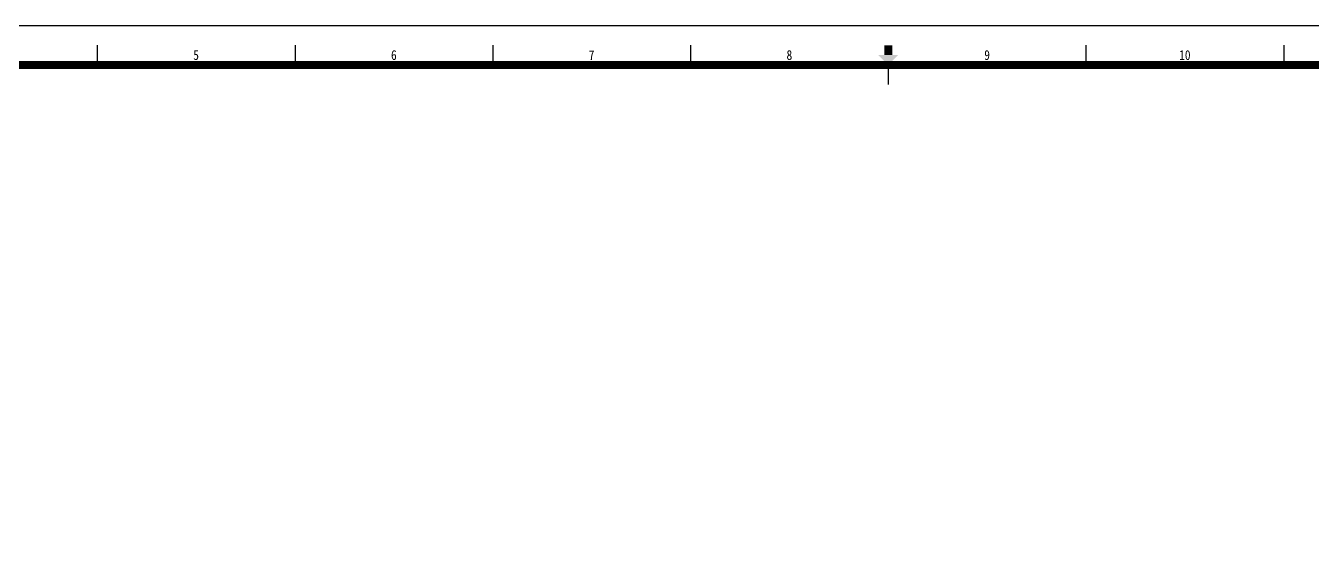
# Model space of a CAD drawing. Extents: x 195225 to 258225, y 4041 to 48538.
# Drawn here: x 210828 to 235379, y 38356 to 48538 of the extents above; entities that cross this region are included whole.
import ezdxf
from ezdxf.enums import TextEntityAlignment as Align

# ---------------------------------------------------------------- set-up
doc = ezdxf.new("R2010")
doc.units = 0
doc.header["$LTSCALE"] = 1000
doc.header["$MEASUREMENT"] = 0
doc.layers.add('tk', color=253, linetype='Continuous')
doc.styles.add('TKZ1', font='SIMHEI.TTF', dxfattribs={"width": 0.7})

# ---------------------------------------------------------------- blocks, each defined once
blk = doc.blocks.new('图框')
for p, q in [((-58108, -445311), (-142208, -445311)), ((-119558, -445811), (-119558, -446311)), ((-114521, -445811), (-114521, -446311)), ((-109483, -445811), (-109483, -446311)), ((-104446, -445811), (-104446, -446311)), ((-94371, -445811), (-94371, -446311)), ((-89333, -445811), (-89333, -446311)), ((-99408, -446311), (-99408, -446811))]:
    blk.add_line(p, q)
at = {"const_width": 200}
blk.add_lwpolyline([(-99408, -446061), (-99408, -445811)], dxfattribs=at)
blk.add_lwpolyline([(-59108, -446311), (-139708, -446311), (-139708, -503711), (-59108, -503711)], close=True, dxfattribs=at)
blk.add_solid([(-99658, -446061), (-99158, -446061), (-99408, -446311)])
at = {"style": 'TKZ1', "width": 0.85}
for s, p in [('5', (-117040, -446061)), ('6', (-112002, -446061)), ('7', (-106965, -446061)), ('8', (-101927, -446061)), ('9', (-96890, -446061)), ('10', (-91852, -446061))]:
    blk.add_text(s, height=250, dxfattribs=at).set_placement(p, align=Align.MIDDLE)

msp = doc.modelspace()

# ---------------------------------------------------------------- block references
at = {"layer": 'tk', "xscale": 0.7491082046180964, "yscale": 0.749108204501681, "zscale": 0.7491082045191118}
msp.add_blockref('图框', (301755, 382125), dxfattribs=at)
msp.add_blockref('图框', (301755, 382125), dxfattribs=at)

doc.saveas('drawing.dxf')
